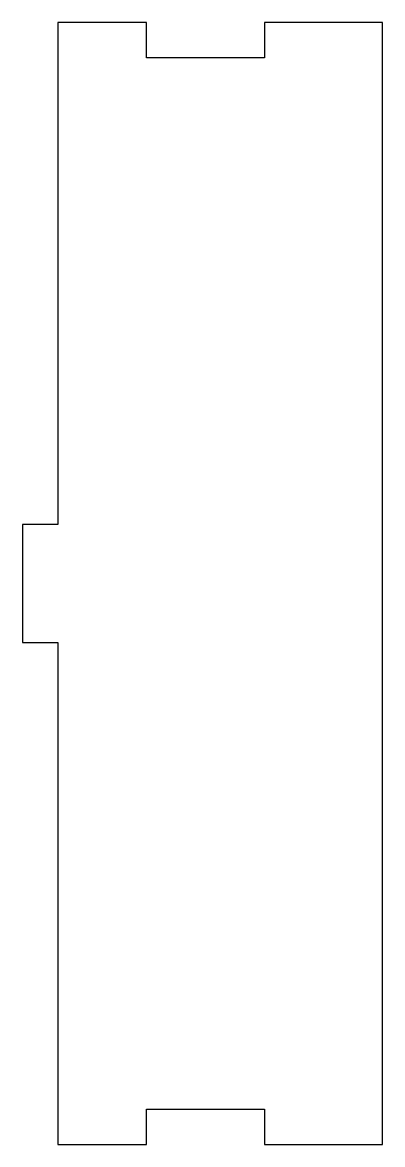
# Model space of a CAD drawing. Header units: millimetres. Extents: x -13 to 17.5, y -47.5 to 47.5.
import ezdxf

# ---------------------------------------------------------------- set-up
doc = ezdxf.new("R2010")
doc.units = ezdxf.units.MM

msp = doc.modelspace()

# ---------------------------------------------------------------- linework, layer by layer
at = {"color": 7, "linetype": 'Continuous', "lineweight": 25}
for p, q in [((-2.5, 47.5), (-10, 47.5)), ((-10, 47.5), (-10, 5)), ((-2.5, 44.5), (-2.5, 47.5)), ((17.5, 47.5), (7.5, 47.5)), ((7.5, 47.5), (7.5, 44.5)), ((17.5, -47.5), (17.5, 47.5)), ((7.5, 44.5), (-2.5, 44.5)), ((-10, 5), (-13, 5)), ((-13, 5), (-13, -5)), ((-13, -5), (-10, -5)), ((-10, -5), (-10, -47.5)), ((-2.5, -47.5), (-2.5, -44.5)), ((-2.5, -44.5), (7.5, -44.5)), ((7.5, -44.5), (7.5, -47.5)), ((-10, -47.5), (-2.5, -47.5)), ((7.5, -47.5), (17.5, -47.5))]:
    msp.add_line(p, q, dxfattribs=at)

doc.saveas('drawing.dxf')
